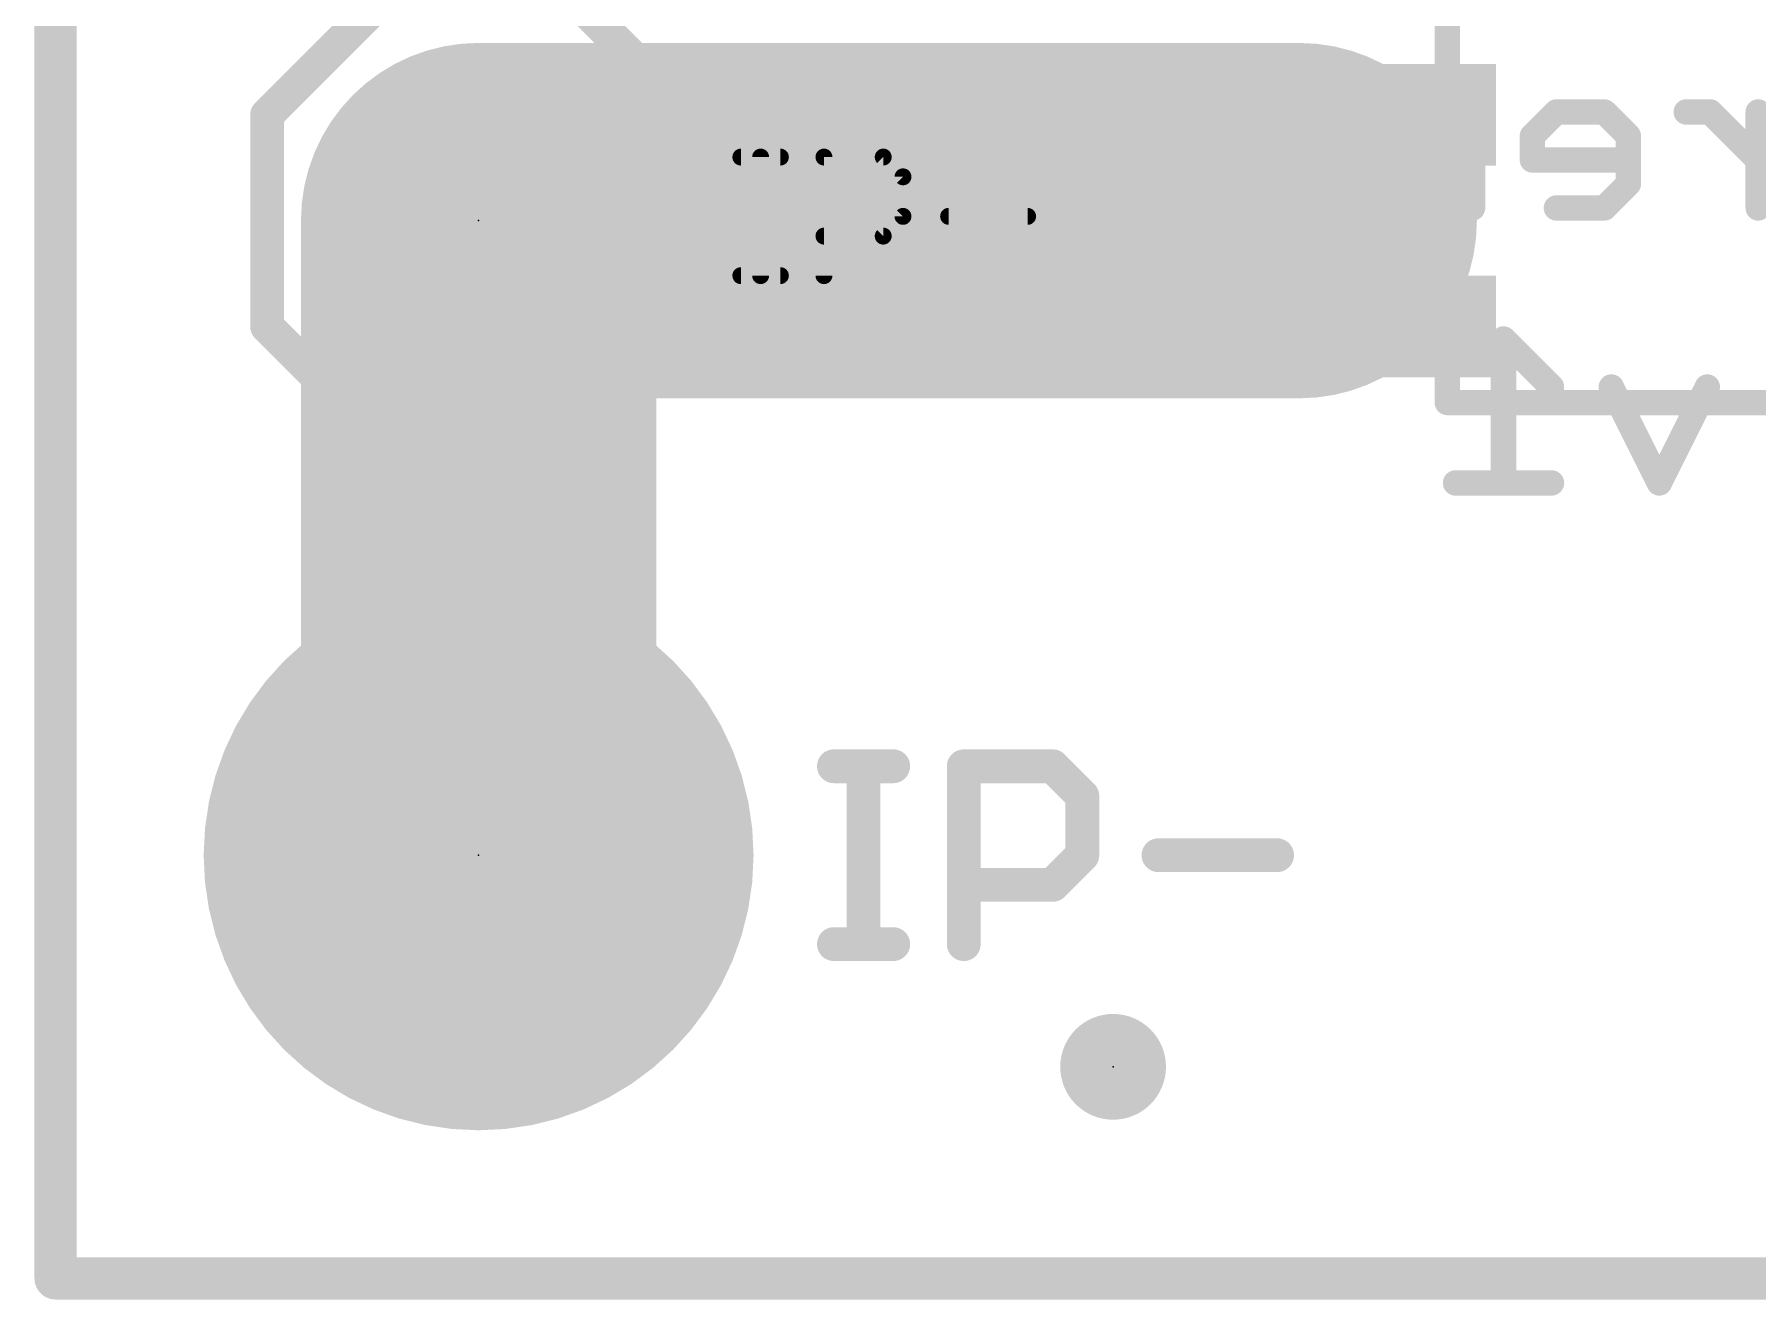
# Model space of a CAD drawing. Extents: x -0.1 to 29.3, y -0.1 to 15.4.
# Drawn here: x -0.13 to 10.22, y -0.13 to 7.47 of the extents above; entities that cross this region are included whole.
import ezdxf

# ---------------------------------------------------------------- set-up
doc = ezdxf.new("R2010")
doc.units = 0
for name, color, linetype in [('1', 12, 'CONTINUOUS'), ('16', 132, 'CONTINUOUS'), ('17', 110, 'CONTINUOUS'), ('20', 53, 'CONTINUOUS'), ('21', 41, 'CONTINUOUS'), ('22', 40, 'CONTINUOUS'), ('23', 53, 'CONTINUOUS'), ('51', 53, 'CONTINUOUS')]:
    doc.layers.add(name, color=color, linetype=linetype)

# ---------------------------------------------------------------- blocks, each defined once
blk = doc.blocks.new('ROUNDP')
at = {"const_width": 0.5}
blk.add_lwpolyline([(0, -0.25, 1), (0, 0.25, 1), (0, -0.25)], format="xyb", dxfattribs=at)
blk = doc.blocks.new('RECT')
blk.add_solid([(-0.5, -0.5), (0.5, -0.5), (-0.5, 0.5), (0.5, 0.5)])
blk = doc.blocks.new('PIE')
at = {"const_width": 0.5}
blk.add_lwpolyline([(0, -0.25, 1), (0, 0.25, 1), (0, -0.25)], format="xyb", dxfattribs=at)

msp = doc.modelspace()

# ---------------------------------------------------------------- linework, layer by layer
at = {"layer": '1'}
for points, const_width in [([(0, 15.24), (0, 0)], 0.254), ([(2.54, 2.54), (2.54, 6.35)], 2.1336), ([(2.54, 6.35), (7.4676, 6.35)], 2.1336), ([(7.4676, 6.35), (7.5438, 6.4262)], 1.778), ([(7.5438, 6.4262), (7.5438, 6.985)], 0.254), ([(7.5438, 6.4262), (7.62, 6.35)], 0.254), ([(7.62, 6.35), (7.62, 5.7912)], 0.254), ([(7.62, 5.7912), (7.5438, 5.715)], 0.254), ([(0, 0), (29.21, 0)], 0.254)]:
    msp.add_lwpolyline(points, dxfattribs=dict(at, const_width=const_width))
for points, const_width in [([(3.0734, 6.35, 1), (2.0066, 6.35)], 1.0668), ([(2.54, 6.8834, 1), (2.54, 5.8166)], 1.0668), ([(7.4676, 5.8166, 1), (7.4676, 6.8834)], 1.0668), ([(7.8581, 6.1119, 1), (7.2295, 6.7405)], 0.889), ([(7.1533, 6.6643, 1), (7.7819, 6.0357)], 0.889), ([(7.6073, 6.985, 1), (7.4803, 6.985)], 0.127), ([(7.5887, 6.4711, 1), (7.4989, 6.3813)], 0.127), ([(7.4803, 6.4262, 1), (7.6073, 6.4262)], 0.127), ([(7.6835, 6.35, 1), (7.5565, 6.35)], 0.127), ([(7.5751, 6.3051, 1), (7.6649, 6.3949)], 0.127), ([(7.6649, 5.7463, 1), (7.5751, 5.8361)], 0.127), ([(7.4989, 5.7599, 1), (7.5887, 5.6701)], 0.127), ([(7.5565, 5.7912, 1), (7.6835, 5.7912)], 0.127), ([(2.0066, 2.54, 1), (3.0734, 2.54)], 1.0668), ([(0, 0.0635, 1), (0, -0.0635)], 0.127), ([(-0.0635, 0, 1), (0.0635, 0)], 0.127)]:
    msp.add_lwpolyline(points, format="xyb", dxfattribs=dict(at, const_width=const_width))
at = {"layer": '16', "const_width": 0.254}
for points in [[(0, 15.24), (0, 0)], [(0, 0), (29.21, 0)]]:
    msp.add_lwpolyline(points, dxfattribs=at)
at = {"layer": '16', "const_width": 0.127}
for points in [[(0, 0.0635, 1), (0, -0.0635)], [(-0.0635, 0, 1), (0.0635, 0)]]:
    msp.add_lwpolyline(points, format="xyb", dxfattribs=at)
at = {"layer": '20', "const_width": 0.254}
for points in [[(0, 0), (0, 15.24)], [(29.21, 0), (0, 0)]]:
    msp.add_lwpolyline(points, dxfattribs=at)
at = {"layer": '20', "const_width": 0.127}
for points in [[(0, 0.0635, 1), (0, -0.0635)], [(-0.0635, 0, 1), (0.0635, 0)]]:
    msp.add_lwpolyline(points, format="xyb", dxfattribs=at)
at = {"layer": '21'}
for points, const_width in [([(1.905, 7.62), (1.27, 6.985)], 0.2032), ([(3.81, 6.985), (3.175, 7.62)], 0.2032), ([(1.27, 6.985), (1.27, 5.715)], 0.2032), ([(3.81, 5.715), (3.81, 6.985)], 0.2032), ([(4.1148, 6.7316), (4.3521, 6.7316)], 0.1016), ([(4.2334, 6.0198), (4.2334, 6.7316)], 0.1016), ([(4.6137, 6.0198), (4.6137, 6.7316)], 0.1016), ([(4.6137, 6.7316), (4.9696, 6.7316)], 0.1016), ([(4.9696, 6.7316), (5.0883, 6.613)], 0.1016), ([(5.0883, 6.613), (5.0883, 6.3757)], 0.1016), ([(5.0883, 6.3757), (4.9696, 6.2571)], 0.1016), ([(5.3622, 6.3757), (5.8367, 6.3757)], 0.1016), ([(4.9696, 6.2571), (4.6137, 6.2571)], 0.1016), ([(4.1148, 6.0198), (4.3521, 6.0198)], 0.1016), ([(1.27, 5.715), (1.905, 5.08)], 0.2032), ([(3.175, 5.08), (3.81, 5.715)], 0.2032), ([(8.357, 5.258), (11.963, 5.258)], 0.1524), ([(1.905, 5.08), (3.175, 5.08)], 0.2032), ([(4.6736, 3.0743), (5.0295, 3.0743)], 0.2032), ([(4.8516, 2.0066), (4.8516, 3.0743)], 0.2032), ([(5.4532, 2.0066), (5.4532, 3.0743)], 0.2032), ([(5.4532, 3.0743), (5.9871, 3.0743)], 0.2032), ([(5.9871, 3.0743), (6.165, 2.8964)], 0.2032), ([(6.165, 2.8964), (6.165, 2.5405)], 0.2032), ([(6.165, 2.5405), (5.9871, 2.3625)], 0.2032), ([(6.6226, 2.5405), (7.3344, 2.5405)], 0.2032), ([(5.9871, 2.3625), (5.4532, 2.3625)], 0.2032), ([(4.6736, 2.0066), (5.0295, 2.0066)], 0.2032)]:
    msp.add_lwpolyline(points, dxfattribs=dict(at, const_width=const_width))
for points, const_width in [([(1.3208, 6.985, 1), (1.2192, 6.985)], 0.1016), ([(1.2341, 7.0209, 1), (1.3059, 6.9491)], 0.1016), ([(3.8608, 6.985, 1), (3.7592, 6.985)], 0.1016), ([(3.7741, 6.9491, 1), (3.8459, 7.0209)], 0.1016), ([(4.1148, 6.757, 1), (4.1148, 6.7062)], 0.0508), ([(4.2588, 6.7316, 1), (4.208, 6.7316)], 0.0508), ([(4.3521, 6.7062, 1), (4.3521, 6.757)], 0.0508), ([(4.6391, 6.7316, 1), (4.5883, 6.7316)], 0.0508), ([(4.6137, 6.757, 1), (4.6137, 6.7062)], 0.0508), ([(4.9876, 6.7496, 1), (4.9517, 6.7136)], 0.0508), ([(4.9696, 6.7062, 1), (4.9696, 6.757)], 0.0508), ([(5.1137, 6.613, 1), (5.0629, 6.613)], 0.0508), ([(5.0703, 6.595, 1), (5.1062, 6.6309)], 0.0508), ([(5.1062, 6.3577, 1), (5.0703, 6.3937)], 0.0508), ([(5.3622, 6.4011, 1), (5.3622, 6.3503)], 0.0508), ([(5.8367, 6.3503, 1), (5.8367, 6.4011)], 0.0508), ([(5.0629, 6.3757, 1), (5.1137, 6.3757)], 0.0508), ([(4.6137, 6.2825, 1), (4.6137, 6.2317)], 0.0508), ([(4.9517, 6.275, 1), (4.9876, 6.2391)], 0.0508), ([(4.9696, 6.2317, 1), (4.9696, 6.2825)], 0.0508), ([(4.1148, 6.0452, 1), (4.1148, 5.9944)], 0.0508), ([(4.208, 6.0198, 1), (4.2588, 6.0198)], 0.0508), ([(4.3521, 5.9944, 1), (4.3521, 6.0452)], 0.0508), ([(4.5883, 6.0198, 1), (4.6391, 6.0198)], 0.0508), ([(1.3059, 5.7509, 1), (1.2341, 5.6791)], 0.1016), ([(3.8459, 5.6791, 1), (3.7741, 5.7509)], 0.1016), ([(1.2192, 5.715, 1), (1.3208, 5.715)], 0.1016), ([(3.7592, 5.715, 1), (3.8608, 5.715)], 0.1016), ([(8.357, 5.2961, 1), (8.357, 5.2199)], 0.0762), ([(1.905, 5.1308, 1), (1.905, 5.0292)], 0.1016), ([(3.175, 5.0292, 1), (3.175, 5.1308)], 0.1016), ([(1.8691, 5.0441, 1), (1.9409, 5.1159)], 0.1016), ([(3.1391, 5.1159, 1), (3.2109, 5.0441)], 0.1016), ([(4.6736, 3.1251, 1), (4.6736, 3.0235)], 0.1016), ([(4.9024, 3.0743, 1), (4.8008, 3.0743)], 0.1016), ([(5.0295, 3.0235, 1), (5.0295, 3.1251)], 0.1016), ([(5.504, 3.0743, 1), (5.4024, 3.0743)], 0.1016), ([(5.4532, 3.1251, 1), (5.4532, 3.0235)], 0.1016), ([(6.023, 3.1102, 1), (5.9511, 3.0384)], 0.1016), ([(5.9871, 3.0235, 1), (5.9871, 3.1251)], 0.1016), ([(6.2158, 2.8964, 1), (6.1142, 2.8964)], 0.1016), ([(6.1291, 2.8604, 1), (6.2009, 2.9323)], 0.1016), ([(6.1142, 2.5405, 1), (6.2158, 2.5405)], 0.1016), ([(6.2009, 2.5045, 1), (6.1291, 2.5764)], 0.1016), ([(6.6226, 2.5913, 1), (6.6226, 2.4897)], 0.1016), ([(7.3344, 2.4897, 1), (7.3344, 2.5913)], 0.1016), ([(5.4532, 2.4133, 1), (5.4532, 2.3117)], 0.1016), ([(5.9511, 2.3984, 1), (6.023, 2.3266)], 0.1016), ([(5.9871, 2.3117, 1), (5.9871, 2.4133)], 0.1016), ([(4.6736, 2.0574, 1), (4.6736, 1.9558)], 0.1016), ([(5.0295, 1.9558, 1), (5.0295, 2.0574)], 0.1016), ([(4.8008, 2.0066, 1), (4.9024, 2.0066)], 0.1016), ([(5.4024, 2.0066, 1), (5.504, 2.0066)], 0.1016)]:
    msp.add_lwpolyline(points, format="xyb", dxfattribs=dict(at, const_width=const_width))
at = {"layer": '22', "const_width": 0.1524}
for points in [[(7.4288, 7.1465), (7.4288, 6.5703)], [(7.5728, 7.0024), (7.2847, 7.0024)], [(8.0762, 7.0024), (7.9321, 6.8584)], [(8.5083, 7.0024), (8.0762, 7.0024)], [(8.5083, 6.4262), (8.5083, 7.0024)], [(9.0117, 7.0024), (8.8676, 6.8584)], [(9.2998, 7.0024), (9.0117, 7.0024)], [(9.4439, 6.8584), (9.2998, 7.0024)], [(9.9353, 7.0024), (9.7913, 7.0024)], [(10.2235, 6.7143), (9.9353, 7.0024)], [(10.2235, 6.4262), (10.2235, 7.0024)], [(7.9321, 6.8584), (7.9321, 6.4262)], [(8.8676, 6.8584), (8.8676, 6.7143)], [(9.4439, 6.5703), (9.4439, 6.8584)], [(8.8676, 6.7143), (9.4439, 6.7143)], [(7.4288, 6.5703), (7.2847, 6.4262)], [(9.2998, 6.4262), (9.4439, 6.5703)], [(9.0117, 6.4262), (9.2998, 6.4262)], [(8.9824, 5.3514), (8.6943, 5.6395)], [(8.6943, 5.6395), (8.6943, 4.7752)], [(9.6298, 4.7752), (9.3417, 5.3514)], [(9.9179, 5.3514), (9.6298, 4.7752)], [(8.9824, 4.7752), (8.4062, 4.7752)]]:
    msp.add_lwpolyline(points, dxfattribs=at)
at = {"layer": '22', "const_width": 0.0762}
for points in [[(7.4669, 7.1465, 1), (7.3907, 7.1465)], [(7.2847, 7.0405, 1), (7.2847, 6.9643)], [(7.5728, 6.9643, 1), (7.5728, 7.0405)], [(8.0762, 7.0405, 1), (8.0762, 6.9643)], [(8.1031, 6.9755, 1), (8.0492, 7.0294)], [(8.5464, 7.0024, 1), (8.4702, 7.0024)], [(8.5083, 6.9643, 1), (8.5083, 7.0405)], [(9.0117, 7.0405, 1), (9.0117, 6.9643)], [(9.0386, 6.9755, 1), (8.9848, 7.0294)], [(9.3267, 7.0294, 1), (9.2729, 6.9755)], [(9.2998, 6.9643, 1), (9.2998, 7.0405)], [(9.7913, 7.0405, 1), (9.7913, 6.9643)], [(9.9623, 7.0294, 1), (9.9084, 6.9755)], [(9.9353, 6.9643, 1), (9.9353, 7.0405)], [(10.2616, 7.0024, 1), (10.1854, 7.0024)], [(7.9702, 6.8584, 1), (7.894, 6.8584)], [(8.9057, 6.8584, 1), (8.8295, 6.8584)], [(9.482, 6.8584, 1), (9.4058, 6.8584)], [(7.9052, 6.8853, 1), (7.9591, 6.8314)], [(8.8407, 6.8853, 1), (8.8946, 6.8314)], [(9.4169, 6.8314, 1), (9.4708, 6.8853)], [(8.8676, 6.7524, 1), (8.8676, 6.6762)], [(8.8295, 6.7143, 1), (8.9057, 6.7143)], [(9.4439, 6.6762, 1), (9.4439, 6.7524)], [(10.1965, 6.6874, 1), (10.2504, 6.7413)], [(7.4557, 6.5433, 1), (7.4018, 6.5972)], [(9.4708, 6.5433, 1), (9.4169, 6.5972)], [(7.3907, 6.5703, 1), (7.4669, 6.5703)], [(9.4058, 6.5703, 1), (9.482, 6.5703)], [(7.2578, 6.4531, 1), (7.3117, 6.3993)], [(7.894, 6.4262, 1), (7.9702, 6.4262)], [(8.4702, 6.4262, 1), (8.5464, 6.4262)], [(9.0117, 6.4643, 1), (9.0117, 6.3881)], [(9.2729, 6.4531, 1), (9.3267, 6.3993)], [(9.2998, 6.3881, 1), (9.2998, 6.4643)], [(10.1854, 6.4262, 1), (10.2616, 6.4262)], [(8.7212, 5.6665, 1), (8.6673, 5.6126)], [(8.7324, 5.6395, 1), (8.6562, 5.6395)], [(8.9554, 5.3245, 1), (9.0093, 5.3784)], [(9.3758, 5.3685, 1), (9.3076, 5.3344)], [(9.952, 5.3344, 1), (9.8838, 5.3685)], [(8.4062, 4.8133, 1), (8.4062, 4.7371)], [(8.6562, 4.7752, 1), (8.7324, 4.7752)], [(8.9824, 4.7371, 1), (8.9824, 4.8133)], [(9.5957, 4.7922, 1), (9.6639, 4.7582)], [(9.5957, 4.7582, 1), (9.6639, 4.7922)]]:
    msp.add_lwpolyline(points, format="xyb", dxfattribs=at)
at = {"layer": '23'}
for p in [(2.54, 6.35), (2.54, 2.54), (6.35, 1.27)]:
    msp.add_point(p, dxfattribs=at)
at = {"layer": '51', "const_width": 0.1524}
msp.add_lwpolyline([(8.357, 9.982), (8.357, 5.258)], dxfattribs=at)
at = {"layer": '51', "const_width": 0.0762}
msp.add_lwpolyline([(8.3189, 5.258, 1), (8.3951, 5.258)], format="xyb", dxfattribs=at)

# ---------------------------------------------------------------- block references
at = {"layer": '1', "xscale": 0.6096, "yscale": 2.2098, "rotation": 270}
for p in [(7.5438, 6.985), (7.5438, 5.715)]:
    msp.add_blockref('RECT', p, dxfattribs=at)
at = {"layer": '1', "xscale": 0.635, "yscale": 0.635}
msp.add_blockref('PIE', (6.35, 1.27), dxfattribs=at)
at = {"layer": '17', "rotation": 90}
for p, xscale, yscale in [((2.54, 6.35), 1.8796, 1.8796), ((2.54, 6.35), 1.8796, 1.8796), ((2.54, 2.54), 3.302, 3.302), ((2.54, 2.54), 3.302, 3.302)]:
    msp.add_blockref('ROUNDP', p, dxfattribs=dict(at, xscale=xscale, yscale=yscale))
at = {"layer": '51', "xscale": 0.3556, "yscale": 1.016, "rotation": 270}
for p in [(7.7978, 6.985), (7.7978, 5.715)]:
    msp.add_blockref('RECT', p, dxfattribs=at)
at = {"layer": '51', "xscale": 0.508, "yscale": 0.508}
msp.add_blockref('RECT', (2.54, 6.35), dxfattribs=at)

doc.saveas('drawing.dxf')
